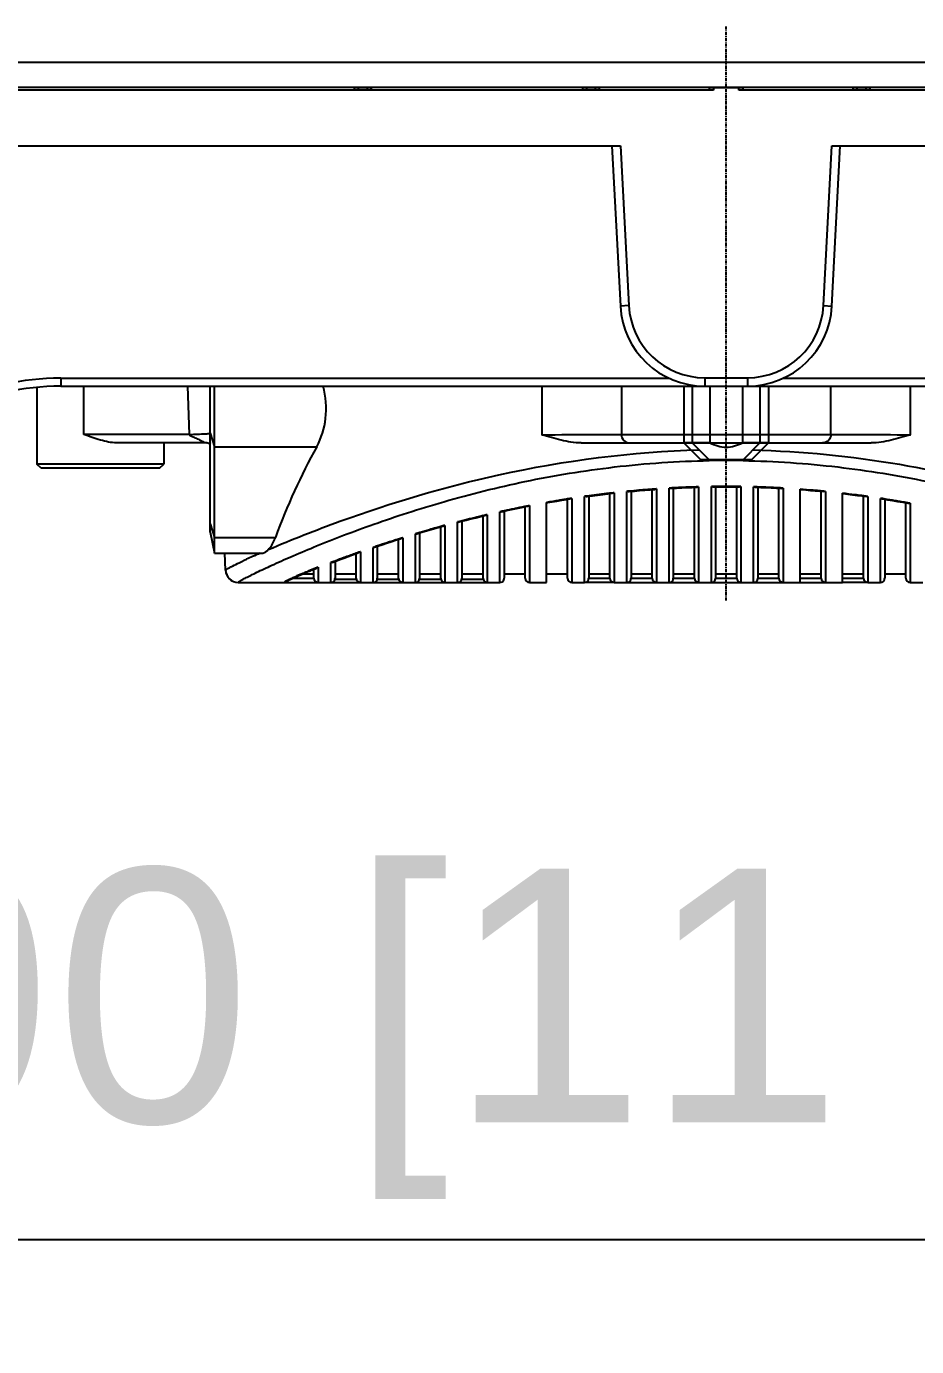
# Model space of a CAD drawing. Header units: millimetres. Extents: x -1070 to 42146, y 1440 to 12921.
# Drawn here: x 827.8 to 933, y 2319.8 to 2475.9 of the extents above; entities that cross this region are included whole.
import ezdxf

# ---------------------------------------------------------------- set-up
doc = ezdxf.new("R2010")
doc.units = ezdxf.units.MM
doc.linetypes.add('CENTER', pattern=[0.6, 0.375, -0.075, 0.075, -0.075])
for name, color, linetype in [('02___PRT_ALL_AXES', 7, 'Continuous'), ('06___PRT_ALL_SURFS', 7, 'Continuous'), ('DIM', 4, 'Continuous'), ('DW-PLUS-500X750中心线CENTER', 7, 'Continuous'), ('DW-PLUS-500X750实线CONTINUOUS', 7, 'Continuous'), ('EXT_COPY_GEOM_FEAT', 7, 'Continuous')]:
    doc.layers.add(name, color=color, linetype=linetype)
doc.styles.get("Standard").update_dxf_attribs({"font": 'arial.ttf'})
doc.dimstyles.new('ISO-200', dxfattribs={"dimtxt": 30, "dimasz": 25, "dimexe": 1.25, "dimexo": 5, "dimgap": 5, "dimtad": 1, "dimtoh": 1, "dimdec": 1, "dimdsep": 46, "dimtxsty": 'Standard', "dimcen": 2.5, "dimadec": 0, "dimazin": 0, "dimtfac": 1, "dimtdec": 1, "dimtmove": 0, "dimatfit": 3, "dimfxl": 1, "dimarcsym": 0})

# ---------------------------------------------------------------- blocks, each defined once
blk = doc.blocks.new('*D49')
at = {"layer": 'Defpoints', "color": 0, "transparency": 16777216}
for p in [(715.52, 2445.13), (1105.52, 2445.13), (1105.52, 2259.48)]:
    blk.add_point(p, dxfattribs=at)
at = {"layer": 'DIM', "color": 0, "lineweight": -2, "transparency": 16777216}
for p, q in [((715.52, 2440.13), (715.52, 2258.23)), ((1105.52, 2440.13), (1105.52, 2258.23)), ((740.52, 2259.48), (1080.52, 2259.48))]:
    blk.add_line(p, q, dxfattribs=at)
at = {"layer": 'DIM', "color": 0, "transparency": 16777216}
for points in [[(740.52, 2263.64), (740.52, 2255.31), (715.52, 2259.48)], [(1080.52, 2263.64), (1080.52, 2255.31), (1105.52, 2259.48)]]:
    blk.add_solid(points, dxfattribs=at)
at = {"layer": 'DIM', "color": 0, "lineweight": -3, "transparency": 16777216, "insert": (900.03, 2303.32), "char_height": 30, "attachment_point": 2}
blk.add_mtext('390 [1\'-3 3/8"]', dxfattribs=at)
blk = doc.blocks.new('*D50')
at = {"layer": 'Defpoints', "color": 0, "transparency": 16777216}
for p in [(765.52, 2438.13), (1055.52, 2438.13), (1055.52, 2332.46)]:
    blk.add_point(p, dxfattribs=at)
at = {"layer": 'DIM', "color": 0, "lineweight": -2, "transparency": 16777216}
for p, q in [((765.52, 2433.13), (765.52, 2331.21)), ((1055.52, 2433.13), (1055.52, 2331.21)), ((790.52, 2332.46), (1030.52, 2332.46))]:
    blk.add_line(p, q, dxfattribs=at)
at = {"layer": 'DIM', "color": 0, "transparency": 16777216}
for points in [[(790.52, 2336.63), (790.52, 2328.29), (765.52, 2332.46)], [(1030.52, 2336.63), (1030.52, 2328.29), (1055.52, 2332.46)]]:
    blk.add_solid(points, dxfattribs=at)
at = {"layer": 'DIM', "color": 0, "lineweight": -3, "transparency": 16777216, "insert": (902.61, 2376.3), "char_height": 30, "attachment_point": 2}
blk.add_mtext('290 [11 3/8"]', dxfattribs=at)

msp = doc.modelspace()

# ---------------------------------------------------------------- linework, layer by layer
at = {"color": 7, "linetype": 'Continuous', "lineweight": -3}
for p, q in [((829.022, 2433.2), (829.022, 2424.134)), ((834.58, 2427.634), (834.58, 2433.334)), ((847.057, 2427.634), (846.858, 2433.334)), ((849.522, 2427.768), (849.522, 2433.334)), ((850.022, 2432.844), (850.022, 2433.334)), ((888.736, 2433.334), (888.726, 2427.599)), ((898.144, 2433.334), (898.13, 2427.634)), ((922.913, 2427.634), (922.899, 2433.334)), ((932.317, 2427.599), (932.307, 2433.334)), ((850.022, 2429.325), (850.022, 2432.844)), ((850.022, 2426.173), (850.022, 2429.325)), ((847.057, 2427.634), (834.58, 2427.634)), ((849.522, 2418.834), (849.522, 2427.768)), ((849.522, 2427.768), (850.022, 2426.173)), ((898.13, 2427.634), (922.913, 2427.634)), ((848.87, 2426.634), (838.453, 2426.634)), ((849.35, 2426.576), (849.346, 2426.577)), ((849.347, 2426.577), (849.35, 2426.576)), ((850.022, 2426.173), (862.102, 2426.173)), ((850.022, 2415.468), (850.022, 2426.173)), ((893.363, 2426.634), (899.121, 2426.634)), ((899.121, 2426.634), (921.922, 2426.634)), ((908.522, 2424.634), (906.522, 2426.634)), ((912.522, 2424.634), (914.522, 2426.634)), ((921.922, 2426.634), (927.68, 2426.634)), ((829.522, 2423.634), (829.022, 2424.134)), ((830.949, 2424.134), (829.022, 2424.134)), ((830.462, 2423.634), (829.522, 2423.634)), ((835.057, 2423.634), (830.462, 2423.634)), ((834.963, 2424.134), (830.949, 2424.134)), ((836.522, 2424.134), (834.963, 2424.134)), ((835.778, 2423.634), (835.057, 2423.634)), ((836.522, 2423.634), (835.778, 2423.634)), ((838.08, 2424.134), (836.522, 2424.134)), ((837.266, 2423.634), (836.522, 2423.634)), ((837.986, 2423.634), (837.266, 2423.634)), ((842.581, 2423.634), (837.986, 2423.634)), ((842.094, 2424.134), (838.08, 2424.134)), ((843.016, 2424.134), (842.094, 2424.134)), ((843.367, 2423.634), (842.581, 2423.634)), ((844.022, 2424.134), (843.016, 2424.134)), ((843.522, 2423.634), (843.367, 2423.634)), ((843.522, 2423.634), (844.022, 2424.134)), ((912.522, 2424.634), (908.522, 2424.634)), ((895.316, 2420.469), (895.928, 2420.545)), ((896.771, 2420.679), (896.677, 2420.668)), ((896.772, 2420.645), (896.772, 2420.682)), ((896.772, 2411.8), (896.772, 2420.645)), ((896.81, 2420.65), (897.091, 2420.682)), ((897.272, 2420.736), (897.272, 2420.682)), ((897.272, 2420.682), (897.272, 2411.326)), ((898.772, 2411.344), (898.772, 2420.893)), ((898.952, 2420.877), (899.059, 2420.887)), ((899.059, 2420.887), (899.272, 2420.907)), ((899.272, 2420.907), (899.674, 2420.945)), ((899.272, 2420.907), (899.272, 2420.877)), ((899.272, 2420.877), (899.272, 2411.167)), ((899.674, 2420.945), (900.291, 2420.999)), ((900.291, 2420.999), (900.909, 2421.051)), ((901.772, 2411.178), (901.772, 2421.14)), ((901.796, 2421.119), (902.092, 2421.14)), ((902.272, 2421.187), (902.272, 2421.14)), ((902.272, 2421.14), (902.272, 2411.377)), ((903.772, 2411.388), (903.772, 2421.282)), ((903.951, 2421.258), (904.035, 2421.262)), ((904.035, 2421.262), (904.272, 2421.275)), ((904.272, 2421.275), (904.657, 2421.295)), ((904.272, 2421.258), (904.272, 2411.187)), ((904.657, 2421.295), (905.279, 2421.324)), ((905.279, 2421.324), (905.9, 2421.35)), ((906.772, 2411.191), (906.772, 2421.39)), ((906.782, 2421.381), (907.092, 2421.39)), ((907.272, 2421.429), (907.272, 2421.39)), ((907.272, 2421.39), (907.272, 2411.405)), ((908.772, 2421.429), (908.772, 2421.46)), ((908.772, 2411.409), (908.772, 2421.429)), ((908.951, 2421.429), (909.272, 2421.433)), ((909.272, 2421.46), (909.272, 2421.429)), ((909.272, 2421.433), (909.542, 2421.436)), ((909.272, 2421.429), (909.272, 2411.195)), ((909.542, 2421.436), (910.165, 2421.439)), ((910.165, 2421.439), (910.787, 2421.439)), ((911.768, 2421.433), (912.092, 2421.429)), ((911.772, 2421.429), (911.772, 2421.46)), ((911.772, 2411.194), (911.772, 2421.429)), ((912.272, 2421.46), (912.272, 2421.429)), ((912.272, 2421.429), (912.272, 2411.409)), ((913.772, 2421.39), (913.772, 2421.429)), ((913.772, 2411.405), (913.772, 2421.39)), ((913.951, 2421.39), (914.272, 2421.38)), ((914.272, 2421.39), (914.272, 2411.192)), ((914.272, 2421.38), (914.617, 2421.369)), ((914.617, 2421.369), (915.238, 2421.346)), ((915.238, 2421.346), (915.86, 2421.32)), ((916.754, 2421.276), (917.092, 2421.258)), ((916.772, 2411.186), (916.772, 2421.258)), ((917.272, 2421.282), (917.272, 2411.388)), ((919.272, 2421.118), (919.272, 2421.151)), ((919.272, 2411.374), (919.272, 2421.118)), ((921.74, 2420.91), (922.092, 2420.877)), ((921.772, 2420.877), (921.772, 2420.907)), ((921.772, 2411.167), (921.772, 2420.877)), ((922.272, 2420.893), (922.272, 2411.344)), ((924.272, 2420.645), (924.272, 2420.679)), ((924.272, 2411.32), (924.272, 2420.645)), ((886.771, 2419.116), (886.666, 2419.095)), ((886.772, 2411.62), (886.772, 2419.081)), ((886.837, 2419.094), (887.091, 2419.144)), ((887.272, 2419.213), (887.272, 2419.144)), ((887.272, 2419.144), (887.272, 2411.944)), ((889.272, 2419.549), (889.272, 2419.583)), ((889.272, 2411.195), (889.272, 2419.549)), ((891.772, 2411.719), (891.772, 2419.966)), ((891.823, 2419.974), (892.092, 2420.015)), ((892.272, 2420.077), (892.272, 2420.015)), ((892.272, 2420.015), (892.272, 2412.118)), ((893.866, 2420.284), (893.772, 2420.296)), ((893.772, 2412.162), (893.772, 2420.296)), ((893.951, 2420.287), (893.866, 2420.284)), ((893.951, 2420.287), (894.096, 2420.307)), ((894.096, 2420.307), (894.272, 2420.331)), ((894.272, 2420.331), (894.705, 2420.389)), ((894.272, 2420.331), (894.272, 2420.287)), ((894.272, 2420.287), (894.272, 2411.138)), ((894.705, 2420.389), (895.316, 2420.469)), ((926.726, 2420.337), (927.091, 2420.287)), ((926.772, 2420.287), (926.772, 2420.331)), ((926.772, 2411.76), (926.772, 2420.287)), ((927.272, 2420.296), (927.272, 2412.162)), ((928.772, 2420.015), (928.772, 2420.077)), ((928.772, 2412.118), (928.772, 2420.015)), ((928.952, 2420.015), (929.272, 2419.965)), ((929.272, 2419.965), (929.592, 2419.915)), ((929.272, 2419.965), (929.272, 2411.722)), ((929.592, 2419.915), (930.196, 2419.818)), ((930.196, 2419.818), (930.798, 2419.717)), ((931.772, 2419.549), (931.996, 2419.509)), ((931.772, 2419.492), (931.772, 2419.549)), ((931.772, 2417.962), (931.772, 2419.492)), ((931.996, 2419.509), (932.092, 2419.492)), ((932.272, 2419.494), (932.272, 2412)), ((849.522, 2417.062), (849.522, 2418.834)), ((879.272, 2417.377), (879.778, 2417.506)), ((879.272, 2417.377), (879.272, 2417.295)), ((879.778, 2417.506), (880.349, 2417.65)), ((880.349, 2417.65), (880.926, 2417.792)), ((881.771, 2418.03), (881.659, 2418.003)), ((881.772, 2417.995), (881.849, 2418.013)), ((881.772, 2416.736), (881.772, 2417.995)), ((881.849, 2418.013), (882.092, 2418.071)), ((882.272, 2418.147), (882.272, 2418.071)), ((882.272, 2418.071), (882.272, 2411.73)), ((883.772, 2411.798), (883.772, 2418.488)), ((883.951, 2418.493), (883.867, 2418.483)), ((883.951, 2418.493), (884.169, 2418.541)), ((884.169, 2418.541), (884.272, 2418.563)), ((884.272, 2418.563), (884.754, 2418.667)), ((884.272, 2418.563), (884.272, 2418.493)), ((884.272, 2418.493), (884.272, 2417.186)), ((884.754, 2418.667), (885.342, 2418.791)), ((885.342, 2418.791), (885.933, 2418.913)), ((931.772, 2411.672), (931.772, 2417.962)), ((849.522, 2416.137), (849.522, 2417.062)), ((849.522, 2417.062), (850.022, 2415.468)), ((849.522, 2416.084), (849.522, 2416.137)), ((849.522, 2416.084), (850.022, 2413.584)), ((873.772, 2411.916), (873.772, 2415.879)), ((874.272, 2415.994), (874.801, 2416.15)), ((874.272, 2415.994), (874.272, 2415.898)), ((874.272, 2415.898), (874.272, 2415.153)), ((874.801, 2416.15), (875.353, 2416.31)), ((875.353, 2416.31), (875.911, 2416.469)), ((876.771, 2416.744), (876.65, 2416.711)), ((876.772, 2416.71), (876.862, 2416.735)), ((876.772, 2415.72), (876.772, 2416.71)), ((876.862, 2416.735), (877.092, 2416.798)), ((877.272, 2416.882), (877.272, 2415.475)), ((878.772, 2411.556), (878.772, 2417.282)), ((879.272, 2417.295), (879.272, 2416.247)), ((879.272, 2416.247), (879.272, 2411.429)), ((881.772, 2411.499), (881.772, 2416.736)), ((884.272, 2417.186), (884.272, 2411.563)), ((850.022, 2415.468), (857.223, 2415.468)), ((850.022, 2413.584), (850.022, 2415.468)), ((868.772, 2413.413), (868.772, 2414.279)), ((868.95, 2414.305), (869.272, 2414.413)), ((869.272, 2414.413), (869.272, 2413.905)), ((869.823, 2414.597), (870.347, 2414.77)), ((870.347, 2414.77), (870.883, 2414.944)), ((871.77, 2415.262), (871.636, 2415.22)), ((871.772, 2415.228), (871.986, 2415.296)), ((871.772, 2414.548), (871.772, 2415.228)), ((871.772, 2411.617), (871.772, 2414.548)), ((871.986, 2415.296), (872.093, 2415.329)), ((872.272, 2415.42), (872.272, 2414.316)), ((872.272, 2414.316), (872.272, 2411.773)), ((874.272, 2415.153), (874.272, 2411.273)), ((876.772, 2411.354), (876.772, 2415.72)), ((877.272, 2415.475), (877.272, 2411.476)), ((850.022, 2413.584), (855.386, 2413.584)), ((851.326, 2411.595), (851.257, 2413.584)), ((855.386, 2413.584), (855.516, 2413.584)), ((864.364, 2412.665), (864.832, 2412.841)), ((864.832, 2412.841), (865.318, 2413.021)), ((865.318, 2413.021), (865.822, 2413.206)), ((866.772, 2412.618), (866.772, 2413.548)), ((866.884, 2413.588), (867.094, 2413.663)), ((867.272, 2413.76), (867.272, 2412.332)), ((868.772, 2411.982), (868.772, 2413.413)), ((869.272, 2413.905), (869.272, 2413.141)), ((869.272, 2413.141), (869.272, 2411.455)), ((860.433, 2411.134), (861.772, 2411.134)), ((861.772, 2411.509), (861.772, 2411.69)), ((861.772, 2410.805), (861.772, 2411.509)), ((861.777, 2411.692), (861.924, 2411.751)), ((861.924, 2411.751), (862.072, 2411.811)), ((862.272, 2411.935), (862.272, 2410.491)), ((863.772, 2411.985), (863.772, 2412.475)), ((863.772, 2411.552), (863.772, 2411.985)), ((863.772, 2410.134), (863.772, 2411.552)), ((863.95, 2412.508), (864.364, 2412.665)), ((864.272, 2412.63), (864.272, 2412.127)), ((864.272, 2412.127), (864.272, 2411.44)), ((864.272, 2411.44), (864.272, 2410.942)), ((864.272, 2411.134), (866.772, 2411.134)), ((866.772, 2412.094), (866.772, 2412.618)), ((866.772, 2411.649), (866.772, 2412.094)), ((866.772, 2410.796), (866.772, 2411.649)), ((867.272, 2412.332), (867.272, 2411.75)), ((867.272, 2411.75), (867.272, 2410.539)), ((868.772, 2411.418), (868.772, 2411.982)), ((868.772, 2410.134), (868.772, 2411.418)), ((869.272, 2411.455), (869.272, 2410.686)), ((869.272, 2411.134), (871.772, 2411.134)), ((871.772, 2410.696), (871.772, 2411.617)), ((872.272, 2411.773), (872.272, 2410.725)), ((873.772, 2411.276), (873.772, 2411.916)), ((873.772, 2410.134), (873.772, 2411.276)), ((874.272, 2411.273), (874.272, 2410.706)), ((874.272, 2411.134), (876.772, 2411.134)), ((876.772, 2410.715), (876.772, 2411.354)), ((877.272, 2411.476), (877.272, 2410.47)), ((878.772, 2410.134), (878.772, 2411.556)), ((879.272, 2411.429), (879.272, 2410.724)), ((879.272, 2411.134), (881.772, 2411.134)), ((881.772, 2410.732), (881.772, 2411.499)), ((882.272, 2411.73), (882.272, 2410.534)), ((883.772, 2410.134), (883.772, 2411.798)), ((884.272, 2411.563), (884.272, 2410.739)), ((884.272, 2411.134), (886.772, 2411.134)), ((886.772, 2410.745), (886.772, 2411.62)), ((887.272, 2411.944), (887.272, 2410.587)), ((889.272, 2410.608), (889.272, 2411.195)), ((889.272, 2411.134), (891.772, 2411.134)), ((891.772, 2410.756), (891.772, 2411.719)), ((892.272, 2412.118), (892.272, 2410.631)), ((893.772, 2411.276), (893.772, 2412.162)), ((893.772, 2410.134), (893.772, 2411.276)), ((894.272, 2411.138), (894.272, 2410.761)), ((894.272, 2411.134), (896.772, 2411.134)), ((896.772, 2411.154), (896.772, 2411.8)), ((896.772, 2410.765), (896.772, 2411.154)), ((897.272, 2411.326), (897.272, 2410.664)), ((898.772, 2410.134), (898.772, 2411.344)), ((899.272, 2411.167), (899.272, 2410.769)), ((899.272, 2411.134), (901.772, 2411.134)), ((901.772, 2410.771), (901.772, 2411.178)), ((902.272, 2411.377), (902.272, 2410.687)), ((903.772, 2410.134), (903.772, 2411.388)), ((904.272, 2411.187), (904.272, 2410.774)), ((904.272, 2411.134), (906.772, 2411.134)), ((906.772, 2410.775), (906.772, 2411.191)), ((907.272, 2411.405), (907.272, 2410.7)), ((908.772, 2410.134), (908.772, 2411.409)), ((909.272, 2411.195), (909.272, 2410.776)), ((909.272, 2411.134), (911.772, 2411.134)), ((911.772, 2410.775), (911.772, 2411.194)), ((912.272, 2411.409), (912.272, 2410.701)), ((913.772, 2410.134), (913.772, 2411.405)), ((914.272, 2411.192), (914.272, 2410.775)), ((914.272, 2411.134), (916.772, 2411.134)), ((916.772, 2410.773), (916.772, 2411.186)), ((917.272, 2411.388), (917.272, 2410.692)), ((919.272, 2410.688), (919.272, 2411.374)), ((919.272, 2411.134), (921.772, 2411.134)), ((921.772, 2410.769), (921.772, 2411.167)), ((922.272, 2411.344), (922.272, 2410.672)), ((924.272, 2410.664), (924.272, 2411.32)), ((924.272, 2411.134), (926.772, 2411.134)), ((926.772, 2411.136), (926.772, 2411.76)), ((926.772, 2410.761), (926.772, 2411.136)), ((927.272, 2412.162), (927.272, 2410.642)), ((928.772, 2411.251), (928.772, 2412.118)), ((928.772, 2410.134), (928.772, 2411.251)), ((929.272, 2411.722), (929.272, 2410.757)), ((929.272, 2411.134), (931.772, 2411.134)), ((931.772, 2410.751), (931.772, 2411.672)), ((932.272, 2412), (932.272, 2410.602)), ((852.826, 2410.134), (852.825, 2410.147)), ((852.826, 2410.134), (858.272, 2410.134)), ((858.283, 2410.167), (858.272, 2410.147)), ((858.272, 2410.147), (858.272, 2410.135)), ((858.272, 2410.135), (858.272, 2410.134)), ((858.272, 2410.134), (859.195, 2410.134)), ((859.195, 2410.134), (860.184, 2410.134)), ((859.297, 2410.634), (859.385, 2410.634)), ((859.385, 2410.634), (859.635, 2410.634)), ((859.635, 2410.634), (859.937, 2410.634)), ((859.937, 2410.634), (860.297, 2410.634)), ((860.184, 2410.134), (861.772, 2410.134)), ((860.297, 2410.634), (860.72, 2410.634)), ((860.72, 2410.634), (861.772, 2410.634)), ((861.772, 2410.634), (861.772, 2410.805)), ((861.772, 2410.134), (862.272, 2410.134)), ((862.272, 2410.491), (862.272, 2410.223)), ((862.272, 2410.223), (862.272, 2410.157)), ((862.272, 2410.157), (862.272, 2410.134)), ((862.272, 2410.134), (863.772, 2410.134)), ((863.772, 2410.134), (864.272, 2410.134)), ((864.261, 2410.534), (866.782, 2410.534)), ((864.272, 2410.942), (864.272, 2410.68)), ((864.272, 2410.68), (864.272, 2410.634)), ((864.272, 2410.134), (866.772, 2410.134)), ((866.772, 2410.634), (866.772, 2410.796)), ((866.772, 2410.134), (867.272, 2410.134)), ((867.272, 2410.539), (867.272, 2410.134)), ((867.272, 2410.134), (868.772, 2410.134)), ((868.772, 2410.134), (869.272, 2410.134)), ((869.261, 2410.534), (871.782, 2410.534)), ((869.272, 2410.686), (869.272, 2410.634)), ((869.272, 2410.134), (871.772, 2410.134)), ((871.772, 2410.634), (871.772, 2410.696)), ((871.772, 2410.134), (872.272, 2410.134)), ((872.272, 2410.725), (872.272, 2410.134)), ((872.272, 2410.134), (873.772, 2410.134)), ((873.772, 2410.134), (874.022, 2410.134)), ((874.022, 2410.134), (874.272, 2410.134)), ((874.261, 2410.534), (876.782, 2410.534)), ((874.272, 2410.706), (874.272, 2410.634)), ((874.272, 2410.134), (876.772, 2410.134)), ((876.772, 2410.634), (876.772, 2410.715)), ((876.772, 2410.134), (877.272, 2410.134)), ((877.272, 2410.47), (877.272, 2410.134)), ((877.272, 2410.134), (878.772, 2410.134)), ((878.772, 2410.134), (879.272, 2410.134)), ((879.261, 2410.534), (881.782, 2410.534)), ((879.272, 2410.724), (879.272, 2410.634)), ((879.272, 2410.134), (881.772, 2410.134)), ((881.772, 2410.634), (881.772, 2410.732)), ((881.772, 2410.134), (882.272, 2410.134)), ((882.272, 2410.534), (882.272, 2410.134)), ((882.272, 2410.134), (883.772, 2410.134)), ((884.272, 2410.739), (884.272, 2410.634)), ((886.772, 2410.634), (886.772, 2410.745)), ((887.272, 2410.587), (887.272, 2410.134)), ((887.272, 2410.134), (888.772, 2410.134)), ((888.772, 2410.134), (889.272, 2410.134)), ((889.272, 2410.134), (889.272, 2410.608)), ((891.772, 2410.634), (891.772, 2410.756)), ((892.272, 2410.631), (892.272, 2410.134)), ((892.272, 2410.134), (893.772, 2410.134)), ((894.066, 2410.134), (893.772, 2410.134)), ((895.485, 2410.134), (894.066, 2410.134)), ((894.272, 2410.761), (894.272, 2410.634)), ((894.272, 2410.634), (894.76, 2410.634)), ((894.76, 2410.634), (895.288, 2410.634)), ((895.288, 2410.634), (895.854, 2410.634)), ((896.333, 2410.134), (895.485, 2410.134)), ((895.854, 2410.634), (896.772, 2410.634)), ((897.272, 2410.134), (896.333, 2410.134)), ((896.772, 2410.634), (896.772, 2410.765)), ((897.272, 2410.664), (897.272, 2410.134)), ((897.272, 2410.134), (898.772, 2410.134)), ((898.772, 2410.134), (899.888, 2410.134)), ((899.272, 2410.769), (899.272, 2410.634)), ((899.272, 2410.634), (899.67, 2410.634)), ((899.67, 2410.634), (900.077, 2410.634)), ((899.888, 2410.134), (900.465, 2410.134)), ((900.077, 2410.634), (900.49, 2410.634)), ((900.465, 2410.134), (901.772, 2410.134)), ((900.49, 2410.634), (900.911, 2410.634)), ((900.911, 2410.634), (901.772, 2410.634)), ((901.772, 2410.634), (901.772, 2410.771)), ((901.772, 2410.134), (902.272, 2410.134)), ((902.272, 2410.687), (902.272, 2410.134)), ((902.272, 2410.134), (903.772, 2410.134)), ((903.772, 2410.134), (904.925, 2410.134)), ((904.272, 2410.774), (904.272, 2410.634)), ((904.272, 2410.634), (904.681, 2410.634)), ((904.681, 2410.634), (905.094, 2410.634)), ((904.925, 2410.134), (905.507, 2410.134)), ((905.094, 2410.634), (905.509, 2410.634)), ((905.507, 2410.134), (906.772, 2410.134)), ((905.509, 2410.634), (905.928, 2410.634)), ((905.928, 2410.634), (906.772, 2410.634)), ((906.772, 2410.634), (906.772, 2410.775)), ((906.772, 2410.134), (907.272, 2410.134)), ((907.272, 2410.7), (907.272, 2410.134)), ((907.272, 2410.134), (908.772, 2410.134)), ((908.772, 2410.134), (909.95, 2410.134)), ((909.272, 2410.776), (909.272, 2410.634)), ((909.272, 2410.634), (909.689, 2410.634)), ((909.689, 2410.634), (910.106, 2410.634)), ((909.95, 2410.134), (910.535, 2410.134)), ((910.106, 2410.634), (910.523, 2410.634)), ((910.523, 2410.634), (910.94, 2410.634)), ((910.535, 2410.134), (911.772, 2410.134)), ((910.94, 2410.634), (911.772, 2410.634)), ((911.772, 2410.634), (911.772, 2410.775)), ((911.772, 2410.134), (912.272, 2410.134)), ((912.272, 2410.701), (912.272, 2410.134)), ((912.272, 2410.134), (913.772, 2410.134)), ((913.772, 2410.134), (914.385, 2410.134)), ((914.272, 2410.775), (914.272, 2410.634)), ((914.272, 2410.634), (914.701, 2410.634)), ((914.385, 2410.134), (915.576, 2410.134)), ((914.701, 2410.634), (915.125, 2410.634)), ((915.125, 2410.634), (915.544, 2410.634)), ((915.544, 2410.634), (915.959, 2410.634)), ((915.576, 2410.134), (916.772, 2410.134)), ((915.959, 2410.634), (916.772, 2410.634)), ((916.772, 2410.634), (916.772, 2410.773)), ((916.772, 2410.134), (917.272, 2410.134)), ((917.272, 2410.692), (917.272, 2410.134)), ((917.272, 2410.134), (918.772, 2410.134)), ((918.772, 2410.134), (919.272, 2410.134)), ((919.272, 2410.134), (919.272, 2410.688)), ((919.272, 2410.634), (919.72, 2410.634)), ((919.272, 2410.134), (919.425, 2410.134)), ((919.425, 2410.134), (920.648, 2410.134)), ((919.72, 2410.634), (920.155, 2410.634)), ((920.155, 2410.634), (920.578, 2410.634)), ((920.578, 2410.634), (920.988, 2410.634)), ((920.648, 2410.134), (921.772, 2410.134)), ((920.988, 2410.634), (921.772, 2410.634)), ((921.772, 2410.634), (921.772, 2410.769)), ((921.772, 2410.134), (922.272, 2410.134)), ((922.272, 2410.672), (922.272, 2410.134)), ((922.272, 2410.134), (923.772, 2410.134)), ((923.772, 2410.134), (924.272, 2410.134)), ((925.558, 2410.134), (924.252, 2410.134)), ((924.272, 2410.134), (924.272, 2410.664)), ((924.272, 2410.634), (924.892, 2410.634)), ((924.892, 2410.634), (925.189, 2410.634)), ((925.189, 2410.634), (925.755, 2410.634)), ((926.316, 2410.134), (925.558, 2410.134)), ((925.755, 2410.634), (926.772, 2410.634)), ((927.272, 2410.134), (926.316, 2410.134)), ((926.772, 2410.634), (926.772, 2410.761)), ((927.272, 2410.642), (927.272, 2410.134)), ((927.272, 2410.134), (928.772, 2410.134)), ((929.272, 2410.757), (929.272, 2410.634)), ((931.772, 2410.634), (931.772, 2410.751)), ((932.272, 2410.602), (932.272, 2410.134)), ((932.272, 2410.134), (933.772, 2410.134))]:
    msp.add_line(p, q, dxfattribs=at)
at = {"color": 1, "lineweight": -3}
msp.add_lwpolyline([(660.622, 2471.634), (1160.622, 2471.634), (1160.622, 2468.634), (660.622, 2468.634)], close=True, dxfattribs=at)
at = {"color": 7, "linetype": 'Continuous', "lineweight": -3}
for points in [[(849.35, 2426.576), (849.429, 2426.554), (849.507, 2426.529)], [(895.928, 2420.545), (896.54, 2420.618), (896.81, 2420.65)], [(900.909, 2421.051), (901.528, 2421.099), (901.796, 2421.119)], [(905.9, 2421.35), (906.522, 2421.372), (906.782, 2421.381)], [(910.787, 2421.439), (911.41, 2421.436), (911.768, 2421.433)], [(915.86, 2421.32), (916.481, 2421.29), (916.754, 2421.276)], [(919.272, 2421.118), (919.371, 2421.11), (919.933, 2421.067), (920.496, 2421.021), (921.058, 2420.973)], [(921.058, 2420.973), (921.619, 2420.922), (921.74, 2420.91)], [(924.272, 2420.645), (924.369, 2420.634), (924.926, 2420.568), (925.482, 2420.5), (926.038, 2420.429)], [(885.933, 2418.913), (886.527, 2419.033), (886.837, 2419.094)], [(889.272, 2419.549), (889.38, 2419.568), (889.943, 2419.666), (890.508, 2419.761), (891.075, 2419.855)], [(891.075, 2419.855), (891.643, 2419.946), (891.823, 2419.974)], [(926.038, 2420.429), (926.592, 2420.356), (926.726, 2420.337)], [(930.798, 2419.717), (931.398, 2419.614), (931.772, 2419.549)], [(878.951, 2417.295), (879.211, 2417.362), (879.272, 2417.377)], [(880.926, 2417.792), (881.507, 2417.932), (881.772, 2417.995)], [(873.95, 2415.898), (874.257, 2415.99), (874.272, 2415.994)], [(875.911, 2416.469), (876.477, 2416.628), (876.772, 2416.71)], [(869.272, 2414.413), (869.309, 2414.426), (869.823, 2414.597)], [(870.883, 2414.944), (871.429, 2415.12), (871.772, 2415.228)], [(865.822, 2413.206), (866.344, 2413.395), (866.884, 2413.588), (866.884, 2413.588)], [(859.833, 2410.875), (859.919, 2410.913), (860.009, 2410.952), (860.103, 2410.993), (860.199, 2411.035), (860.299, 2411.078), (860.403, 2411.122), (860.51, 2411.167), (860.621, 2411.214), (860.735, 2411.262)], [(860.735, 2411.262), (860.852, 2411.311), (860.973, 2411.362), (861.098, 2411.414), (861.227, 2411.467), (861.359, 2411.521), (861.494, 2411.577), (861.634, 2411.634), (861.777, 2411.692)], [(858.613, 2410.292), (858.611, 2410.29), (858.608, 2410.288), (858.61, 2410.289), (858.616, 2410.293), (858.624, 2410.299), (858.636, 2410.306), (858.651, 2410.315), (858.668, 2410.325), (858.689, 2410.336), (858.712, 2410.349), (858.737, 2410.362), (858.765, 2410.377), (858.796, 2410.393), (858.829, 2410.41), (858.865, 2410.429), (858.904, 2410.448), (858.946, 2410.468), (858.99, 2410.49), (859.037, 2410.513), (859.087, 2410.536), (859.14, 2410.561), (859.195, 2410.587), (859.254, 2410.615), (859.315, 2410.643), (859.38, 2410.673), (859.448, 2410.703), (859.518, 2410.735), (859.592, 2410.768), (859.669, 2410.803), (859.749, 2410.838), (859.833, 2410.875)]]:
    msp.add_lwpolyline(points, dxfattribs=at)
for centre, radius, start, end in [((834.273, 2773.03), 345.632, 272.11966, 272.43798), ((840.724, 2621.081), 193.546, 272.44342, 272.60676), ((848.87, 2424.634), 2, 82.66667, 90), ((848.87, 2424.634), 2, 76.20101, 89.99907), ((848.87, 2424.634), 2, 69.33578, 76.10829), ((910.522, 2312.944), 111.614, 88.97357, 91.02645), ((911.006, 2297.253), 124.245, 97.1688, 97.72161), ((910.896, 2298.133), 123.358, 96.6188, 97.16879), ((910.808, 2298.888), 122.597, 96.33897, 96.57423), ((910.734, 2299.482), 121.999, 95.37782, 95.62733), ((910.682, 2300.045), 121.433, 94.80517, 95.37811), ((910.641, 2300.525), 120.952, 94.52697, 94.80483), ((910.633, 2300.628), 120.848, 94.20511, 94.527), ((910.621, 2300.795), 120.681, 93.96706, 94.2051), ((910.552, 2301.97), 119.504, 93.0048, 93.25273), ((910.549, 2302.038), 119.436, 92.41469, 93.00488), ((910.537, 2302.309), 119.165, 92.13372, 92.41467), ((910.523, 2302.685), 118.789, 91.80999, 92.13376), ((910.51, 2303.102), 118.371, 91.56782, 91.80996), ((910.527, 2301.799), 119.674, 90.6013, 90.84069), ((910.524, 2302.131), 119.342, 90.27655, 90.60135), ((910.522, 2302.562), 118.912, 89.99488, 90.27654), ((910.521, 2302.33), 119.144, 89.40041, 89.99443), ((910.516, 2301.789), 119.684, 89.15956, 89.40072), ((910.535, 2302.867), 118.607, 88.19875, 88.43608), ((910.522, 2302.474), 118.999, 87.59066, 88.1986), ((910.516, 2302.326), 119.147, 87.31024, 87.59088), ((910.524, 2302.503), 118.97, 86.99, 87.31026), ((910.537, 2302.741), 118.732, 86.74837, 86.98998), ((910.374, 2300.256), 121.222, 85.07802, 85.79073), ((910.366, 2300.165), 121.313, 84.84086, 85.07776), ((910.316, 2299.611), 121.87, 84.60611, 84.84087), ((910.267, 2299.097), 122.386, 84.37095, 84.60611), ((910.214, 2298.627), 122.859, 82.72314, 83.42993), ((910.086, 2297.605), 123.889, 82.49106, 82.724), ((912.345, 2289.415), 132.198, 101.46447, 101.72446), ((912.225, 2290.006), 131.595, 101.19953, 101.46448), ((912.086, 2290.707), 130.88, 100.92939, 101.15262), ((911.593, 2293.354), 128.188, 99.35764, 100.02807), ((911.444, 2294.248), 127.281, 99.12799, 99.35709), ((911.38, 2294.65), 126.874, 98.89067, 99.128), ((911.311, 2295.092), 126.427, 98.66135, 98.89067), ((911.086, 2296.658), 124.845, 97.72133, 97.97206), ((910.059, 2297.404), 124.092, 82.26001, 82.49106), ((910.038, 2297.246), 124.251, 82.02727, 82.26002), ((909.671, 2294.731), 126.793, 81.12827, 81.33586), ((909.592, 2294.228), 127.302, 80.53326, 81.12805), ((909.48, 2293.551), 127.988, 80.26898, 80.5334), ((909.349, 2292.791), 128.76, 79.97121, 80.26895), ((909.231, 2292.121), 129.44, 79.74655, 79.97128), ((914.011, 2282.247), 139.558, 104.39075, 104.6261), ((913.745, 2283.287), 138.484, 103.90322, 104.39109), ((913.495, 2284.295), 137.445, 103.65015, 103.90288), ((913.346, 2284.91), 136.813, 103.39152, 103.65016), ((913.172, 2285.638), 136.064, 103.12671, 103.3433), ((912.745, 2287.527), 134.128, 102.22968, 102.47512), ((883.848, 2419.005), 0.523, 261.60397, 272.08291), ((912.542, 2288.47), 133.163, 101.72479, 102.23001), ((915.399, 2277.254), 144.741, 106.4885, 106.71426), ((873.808, 2416.387), 0.509, 265.85759, 276.06824), ((873.81, 2416.372), 0.494, 276.04793, 286.50946), ((915.155, 2278.079), 143.88, 106.01742, 106.48876), ((914.924, 2278.883), 143.043, 105.77128, 106.01716), ((914.784, 2279.376), 142.531, 105.51846, 105.77129), ((914.618, 2279.975), 141.91, 105.25844, 105.46823), ((878.828, 2417.794), 0.515, 263.73319, 274.22504), ((878.83, 2417.766), 0.486, 274.21516, 284.42344), ((915.861, 2275.746), 146.317, 108.5535, 108.77369), ((868.789, 2414.783), 0.504, 267.99213, 277.86789), ((868.79, 2414.78), 0.502, 277.84209, 288.57315), ((915.902, 2275.625), 146.445, 108.08999, 108.55348), ((915.9, 2275.632), 146.438, 107.84615, 108.09004), ((915.86, 2275.756), 146.308, 107.59371, 107.84616), ((915.794, 2275.963), 146.091, 107.33239, 107.53865), ((892.585, 2328.656), 92.717, 114.23445, 114.72184), ((900.123, 2311.948), 111.047, 113.75738, 114.24246), ((912.359, 2285.477), 135.975, 110.21718, 110.71035), ((913.618, 2282.063), 139.614, 109.95622, 110.21778), ((914.326, 2280.112), 141.689, 109.68378, 109.95624), ((914.963, 2278.333), 143.579, 109.39991, 109.6838), ((852.825, 2411.647), 1.499, 181.98754, 270.01698), ((852.826, 2411.634), 1.5, 182, 270), ((852.826, 2411.634), 1.5, 182, 270), ((887.889, 2346.354), 70.402, 112.8131, 113.19589), ((892.985, 2334.245), 83.54, 112.44817, 112.81495), ((900.612, 2315.703), 103.589, 111.72328, 112.43118), ((910.408, 2290.652), 130.445, 110.71277, 110.94803), ((858.271, 2410.642), 0.494, 270.06265, 280.17342), ((858.272, 2410.634), 0.5, 280, 320.90437), ((862.272, 2410.634), 0.5, 180, 270), ((863.772, 2410.634), 0.5, 270, 340), ((863.772, 2410.634), 0.5, 340, 0), ((867.272, 2410.634), 0.5, 180, 270), ((868.772, 2410.634), 0.5, 270, 340), ((868.772, 2410.634), 0.5, 340, 0), ((872.272, 2410.634), 0.5, 180, 270), ((873.772, 2410.634), 0.5, 270, 340), ((873.772, 2410.634), 0.5, 340, 0), ((877.272, 2410.634), 0.5, 180, 270), ((878.772, 2410.634), 0.5, 270, 340), ((878.772, 2410.634), 0.5, 340, 0), ((882.272, 2410.634), 0.5, 180, 270), ((883.772, 2410.634), 0.5, 270, 340), ((883.772, 2410.634), 0.5, 340, 0), ((887.272, 2410.634), 0.5, 180, 270), ((892.272, 2410.634), 0.5, 180, 270), ((893.772, 2410.634), 0.5, 270, 340), ((893.772, 2410.634), 0.5, 340, 0), ((897.272, 2410.634), 0.5, 180, 270), ((898.772, 2410.634), 0.5, 270, 340), ((898.772, 2410.634), 0.5, 340, 0), ((902.272, 2410.634), 0.5, 180, 270), ((903.772, 2410.634), 0.5, 270, 340), ((903.772, 2410.634), 0.5, 340, 0), ((907.272, 2410.634), 0.5, 180, 270), ((908.772, 2410.634), 0.5, 270, 340), ((908.772, 2410.634), 0.5, 340, 0), ((912.272, 2410.634), 0.5, 180, 270), ((913.772, 2410.634), 0.5, 270, 340), ((913.772, 2410.634), 0.5, 340, 0), ((917.272, 2410.634), 0.5, 180, 270), ((922.272, 2410.634), 0.5, 180, 270), ((927.272, 2410.634), 0.5, 180, 270), ((928.772, 2410.634), 0.5, 270, 340), ((928.772, 2410.634), 0.5, 340, 0), ((932.272, 2410.634), 0.5, 180, 270)]:
    msp.add_arc(centre, radius, start, end, dxfattribs=at)
msp.add_ellipse((910.522, 2386.965), major_axis=(0, 70.439), ratio=0.8274342, start_param=0.9804862, end_param=1.1542145, dxfattribs=at)
for points, knots in [([(862.102, 2426.173), (862.667, 2427.194), (863.405, 2429.599), (863.195, 2432.104), (862.853, 2433.336)], [0, 0, 0, 0, 0.4772733, 1, 1, 1, 1]), ([(847.057, 2427.634), (847.077, 2427.537), (847.296, 2427.431), (847.557, 2427.306), (847.837, 2427.187), (848.236, 2427.006), (848.396, 2426.92), (848.959, 2426.634), (848.87, 2426.634)], [0, 0, 0, 0, 0.1436751, 0.2906399, 0.4383453, 0.5863655, 0.8717713, 1, 1, 1, 1]), ([(888.726, 2427.599), (890.839, 2427.602), (893.974, 2427.617), (897.109, 2427.614), (898.13, 2427.634)], [0, 0, 0, 0, 0.6740805, 1, 1, 1, 1]), ([(893.363, 2426.634), (892.569, 2426.634), (890.992, 2426.91), (889.479, 2427.367), (888.726, 2427.599)], [0, 0, 0, 0, 0.5018618, 1, 1, 1, 1]), ([(898.13, 2427.634), (898.13, 2427.38), (898.339, 2426.85), (898.868, 2426.634), (899.121, 2426.634)], [0, 0, 0, 0, 0.5015437, 1, 1, 1, 1]), ([(922.913, 2427.634), (922.913, 2427.38), (922.704, 2426.85), (922.175, 2426.634), (921.922, 2426.634)], [0, 0, 0, 0, 0.5015427, 1, 1, 1, 1]), ([(922.913, 2427.634), (923.934, 2427.614), (927.07, 2427.617), (930.204, 2427.602), (932.317, 2427.599)], [0, 0, 0, 0, 0.3259162, 1, 1, 1, 1]), ([(932.317, 2427.599), (931.564, 2427.367), (930.051, 2426.91), (928.474, 2426.634), (927.68, 2426.634)], [0, 0, 0, 0, 0.498138, 1, 1, 1, 1]), ([(856.375, 2414.014), (859.167, 2415.216), (868.072, 2418.723), (884.918, 2423.727), (899.398, 2425.593), (907.36, 2425.803)], [0, 0, 0, 0, 0.1734006, 0.5456285, 1, 1, 1, 1]), ([(908.585, 2426.634), (908.887, 2426.488), (909.513, 2426.236), (910.522, 2426.084), (911.53, 2426.236), (912.156, 2426.488), (912.458, 2426.634)], [0, 0, 0, 0, 0.2501822, 0.5, 0.7498178, 1, 1, 1, 1]), ([(913.683, 2425.803), (919.487, 2425.649), (930.506, 2424.545), (945.418, 2421.076), (957.162, 2417.131), (963.789, 2414.427), (966.437, 2413.237)], [0, 0, 0, 0, 0.3193072, 0.6066182, 0.8403111, 1, 1, 1, 1]), ([(852.825, 2410.147), (852.824, 2410.179), (852.947, 2410.245), (853.121, 2410.372), (853.471, 2410.556), (853.93, 2410.799), (854.528, 2411.096), (855.571, 2411.602), (857.185, 2412.35), (859.476, 2413.363), (862.223, 2414.514), (865.397, 2415.767), (868.975, 2417.084), (872.929, 2418.421), (878.848, 2420.227), (886.976, 2422.254), (897.458, 2423.975), (904.777, 2424.473), (908.522, 2424.54)], [0, 0, 0, 0, 0.0016528, 0.0057549, 0.0123415, 0.0214006, 0.0328959, 0.0467707, 0.081423, 0.1248242, 0.1763646, 0.2354125, 0.301329, 0.3734888, 0.4512869, 0.6213266, 0.806292, 1, 1, 1, 1]), ([(912.521, 2424.54), (916.266, 2424.473), (923.585, 2423.975), (934.067, 2422.254), (942.195, 2420.227), (948.114, 2418.421), (952.069, 2417.084), (955.646, 2415.767), (958.82, 2414.514), (961.567, 2413.363), (963.858, 2412.35), (965.472, 2411.602), (966.515, 2411.096), (967.113, 2410.799), (967.572, 2410.556), (967.922, 2410.372), (968.096, 2410.245), (968.219, 2410.179), (968.218, 2410.147)], [0, 0, 0, 0, 0.193708, 0.3786734, 0.5487131, 0.6265111, 0.698671, 0.7645874, 0.8236353, 0.8751757, 0.918577, 0.9532293, 0.967104, 0.9785994, 0.9876586, 0.9942452, 0.9983473, 1, 1, 1, 1]), ([(856.375, 2414.014), (856.459, 2414.099), (856.822, 2414.531), (857.07, 2415.051), (857.223, 2415.468)], [0, 0, 0, 0, 0.2116056, 1, 1, 1, 1]), ([(851.326, 2411.595), (851.326, 2411.615), (851.394, 2411.66), (851.5, 2411.737), (851.703, 2411.849), (852.113, 2412.067), (852.826, 2412.417), (853.448, 2412.709), (853.809, 2412.875)], [0, 0, 0, 0, 0.0215132, 0.0721223, 0.1527226, 0.263351, 0.5736226, 1, 1, 1, 1]), ([(855.516, 2413.584), (855.59, 2413.584), (855.917, 2413.625), (856.198, 2413.835), (856.375, 2414.014)], [0, 0, 0, 0, 0.2255746, 1, 1, 1, 1]), ([(860.159, 2411.065), (859.903, 2410.955), (859.457, 2410.759), (858.883, 2410.501), (858.519, 2410.31), (858.33, 2410.215), (858.283, 2410.167)], [0, 0, 0, 0, 0.4013891, 0.7029852, 0.9027784, 1, 1, 1, 1])]:
    msp.add_open_spline(points, degree=3, knots=knots, dxfattribs=at)
for points in [[(836.522, 2426.967), (835.864, 2427.156), (835.22, 2427.392), (834.58, 2427.634)], [(838.453, 2426.634), (837.8, 2426.634), (837.149, 2426.786), (836.522, 2426.967)], [(897.272, 2420.736), (897.215, 2420.709), (897.154, 2420.689), (897.091, 2420.682)], [(898.952, 2420.877), (898.892, 2420.871), (898.83, 2420.878), (898.772, 2420.893)], [(902.272, 2421.187), (902.215, 2421.163), (902.154, 2421.145), (902.092, 2421.14)], [(903.951, 2421.258), (903.891, 2421.255), (903.829, 2421.264), (903.772, 2421.282)], [(907.272, 2421.429), (907.214, 2421.407), (907.153, 2421.392), (907.092, 2421.39)], [(908.951, 2421.429), (908.89, 2421.429), (908.829, 2421.441), (908.772, 2421.46)], [(912.272, 2421.46), (912.214, 2421.441), (912.153, 2421.429), (912.092, 2421.429)], [(913.951, 2421.39), (913.89, 2421.392), (913.829, 2421.407), (913.772, 2421.429)], [(917.272, 2421.282), (917.214, 2421.264), (917.152, 2421.255), (917.092, 2421.258)], [(922.272, 2420.893), (922.213, 2420.878), (922.152, 2420.871), (922.092, 2420.877)], [(887.272, 2419.213), (887.215, 2419.182), (887.155, 2419.156), (887.091, 2419.144)], [(892.272, 2420.077), (892.215, 2420.048), (892.154, 2420.025), (892.092, 2420.015)], [(927.272, 2420.296), (927.213, 2420.283), (927.151, 2420.279), (927.092, 2420.288)], [(928.952, 2420.015), (928.889, 2420.025), (928.828, 2420.048), (928.772, 2420.077)], [(932.272, 2419.494), (932.213, 2419.483), (932.151, 2419.481), (932.092, 2419.492)], [(882.272, 2418.147), (882.216, 2418.114), (882.155, 2418.086), (882.092, 2418.071)], [(877.272, 2416.882), (877.216, 2416.846), (877.156, 2416.816), (877.092, 2416.798)], [(872.272, 2415.42), (872.217, 2415.382), (872.157, 2415.349), (872.093, 2415.329)], [(867.272, 2413.76), (867.217, 2413.72), (867.157, 2413.685), (867.094, 2413.663)], [(862.272, 2411.935), (862.211, 2411.885), (862.145, 2411.84), (862.072, 2411.811)], [(863.95, 2412.508), (863.893, 2412.487), (863.832, 2412.475), (863.772, 2412.475)], [(858.634, 2410.303), (858.562, 2410.227), (858.461, 2410.173), (858.358, 2410.155)]]:
    msp.add_open_spline(points, degree=3, dxfattribs=at)
at = {"layer": '02___PRT_ALL_AXES', "color": 7, "linetype": 'Continuous', "lineweight": -3}
msp.add_line((844.022, 2426.634), (844.022, 2424.134), dxfattribs=at)
at = {"layer": '06___PRT_ALL_SURFS', "color": 7, "linetype": 'Continuous', "lineweight": -3}
for p, q in [((899.012, 2442.863), (898.013, 2442.811)), ((922.031, 2442.863), (923.03, 2442.811)), ((831.834, 2434.282), (831.834, 2433.334)), ((831.834, 2434.282), (903.75, 2434.282)), ((831.834, 2433.334), (908, 2433.334)), ((908, 2434.334), (908, 2433.334)), ((908, 2434.334), (913.044, 2434.334)), ((908, 2433.334), (913.044, 2433.334)), ((913.044, 2434.334), (913.044, 2433.334)), ((913.044, 2433.334), (989.209, 2433.334)), ((917.293, 2434.282), (989.209, 2434.282))]:
    msp.add_line(p, q, dxfattribs=at)
for centre, radius, start, end in [((908, 2443.334), 10, 183, 270), ((908, 2443.334), 9, 183, 270), ((913.044, 2443.334), 9, 270, 357), ((913.044, 2443.334), 10, 270, 357), ((831.829, 2403.305), 30.977, 89.99042, 115.00958), ((831.834, 2403.334), 30, 90, 115)]:
    msp.add_arc(centre, radius, start, end, dxfattribs=at)
at = {"layer": 'DW-PLUS-500X750中心线CENTER', "color": 3, "linetype": 'CENTER', "lineweight": -3}
msp.add_line((910.522, 2407.998), (910.522, 2475.865), dxfattribs=at)
at = {"layer": 'DW-PLUS-500X750实线CONTINUOUS', "color": 7, "lineweight": -3}
for p, q in [((909.022, 2468.334), (786.022, 2468.334)), ((866.553, 2468.634), (866.553, 2468.334)), ((866.553, 2468.634), (868.553, 2468.634)), ((867.022, 2468.634), (867.022, 2468.334)), ((868.084, 2468.634), (868.084, 2468.334)), ((868.553, 2468.634), (868.553, 2468.334)), ((868.553, 2468.334), (868.553, 2468.634)), ((893.522, 2468.634), (893.522, 2468.334)), ((893.522, 2468.634), (895.522, 2468.634)), ((893.99, 2468.634), (893.99, 2468.334)), ((895.053, 2468.634), (895.053, 2468.334)), ((895.522, 2468.634), (895.522, 2468.334)), ((908.522, 2468.634), (908.522, 2468.334)), ((908.522, 2468.634), (912.522, 2468.634)), ((909.022, 2468.634), (909.022, 2468.334)), ((912.022, 2468.334), (912.022, 2468.634)), ((1035.022, 2468.334), (912.022, 2468.334)), ((912.522, 2468.334), (912.522, 2468.634)), ((925.522, 2468.634), (925.522, 2468.334)), ((925.522, 2468.634), (927.522, 2468.634)), ((925.99, 2468.634), (925.99, 2468.334)), ((927.053, 2468.634), (927.053, 2468.334)), ((927.522, 2468.634), (927.522, 2468.334)), ((775.52, 2461.734), (898.023, 2461.734)), ((897.022, 2461.734), (898.013, 2442.811)), ((898.023, 2461.734), (899.012, 2442.863)), ((922.031, 2442.863), (923.02, 2461.734)), ((923.02, 2461.734), (1045.523, 2461.734)), ((923.03, 2442.811), (924.022, 2461.734)), ((899.012, 2442.863), (898.013, 2442.811)), ((922.031, 2442.863), (923.03, 2442.811)), ((831.834, 2434.282), (831.834, 2433.334)), ((831.834, 2434.282), (903.75, 2434.282)), ((831.834, 2433.334), (989.209, 2433.334)), ((905.522, 2433.334), (905.522, 2426.634)), ((906.522, 2433.334), (906.522, 2426.634)), ((908, 2434.334), (908, 2433.334)), ((908, 2434.334), (913.044, 2434.334)), ((908.585, 2433.334), (908.585, 2426.634)), ((912.458, 2433.334), (912.458, 2426.634)), ((913.044, 2434.334), (913.044, 2433.334)), ((914.522, 2433.334), (914.522, 2426.634)), ((915.522, 2433.334), (915.522, 2426.634)), ((917.293, 2434.282), (989.209, 2434.282)), ((906.522, 2426.634), (905.522, 2426.634)), ((907.522, 2424.634), (905.522, 2426.634)), ((908.585, 2426.634), (906.522, 2426.634)), ((908.522, 2424.634), (906.522, 2426.634)), ((914.522, 2426.634), (912.458, 2426.634)), ((912.522, 2424.634), (914.522, 2426.634)), ((913.522, 2424.634), (915.522, 2426.634)), ((915.522, 2426.634), (914.522, 2426.634)), ((908.522, 2424.634), (907.522, 2424.634)), ((912.522, 2424.634), (908.522, 2424.634)), ((913.522, 2424.634), (912.522, 2424.634))]:
    msp.add_line(p, q, dxfattribs=at)
for centre, radius, start, end in [((908, 2443.334), 10, 183, 270), ((908, 2443.334), 9, 183, 270), ((913.044, 2443.334), 9, 270, 357), ((913.044, 2443.334), 10, 270, 357), ((831.829, 2403.305), 30.977, 89.99042, 115.00958), ((831.834, 2403.334), 30, 90, 115)]:
    msp.add_arc(centre, radius, start, end, dxfattribs=at)
msp.add_open_spline([(908.585, 2426.634), (909.185, 2426.344), (910.522, 2425.925), (911.858, 2426.344), (912.458, 2426.634)], degree=3, knots=[0, 0, 0, 0, 0.5, 1, 1, 1, 1], dxfattribs=at)
at = {"layer": 'EXT_COPY_GEOM_FEAT', "color": 7, "linetype": 'Continuous', "lineweight": -3}
for centre, radius, start, end in [((848.87, 2424.634), 2, 82.49584, 89.99995), ((848.87, 2424.634), 2, 82.49581, 87.33326), ((852.826, 2411.634), 1.5, 182, 269.99999), ((852.826, 2411.634), 1.5, 182, 270)]:
    msp.add_arc(centre, radius, start, end, dxfattribs=at)

# ---------------------------------------------------------------- dimensions: what is measured, and where the dimension line sits
at = {"layer": 'DIM', "color": 7, "lineweight": -3}
for base, p1, p2, picture, middle in [((1105.522, 2259.477), (715.522, 2445.134), (1105.522, 2445.134), '*D49', (900.028, 2259.477)), ((1055.522, 2332.459), (765.522, 2438.134), (1055.522, 2438.134), '*D50', (902.606, 2332.459))]:
    dim = msp.add_linear_dim(base=base, p1=p1, p2=p2, dimstyle='ISO-200', dxfattribs=at)
    dim.commit()
    dim.dimension.update_dxf_attribs({"geometry": picture, "text_midpoint": middle, "dimtype": 160})

doc.saveas('drawing.dxf')
